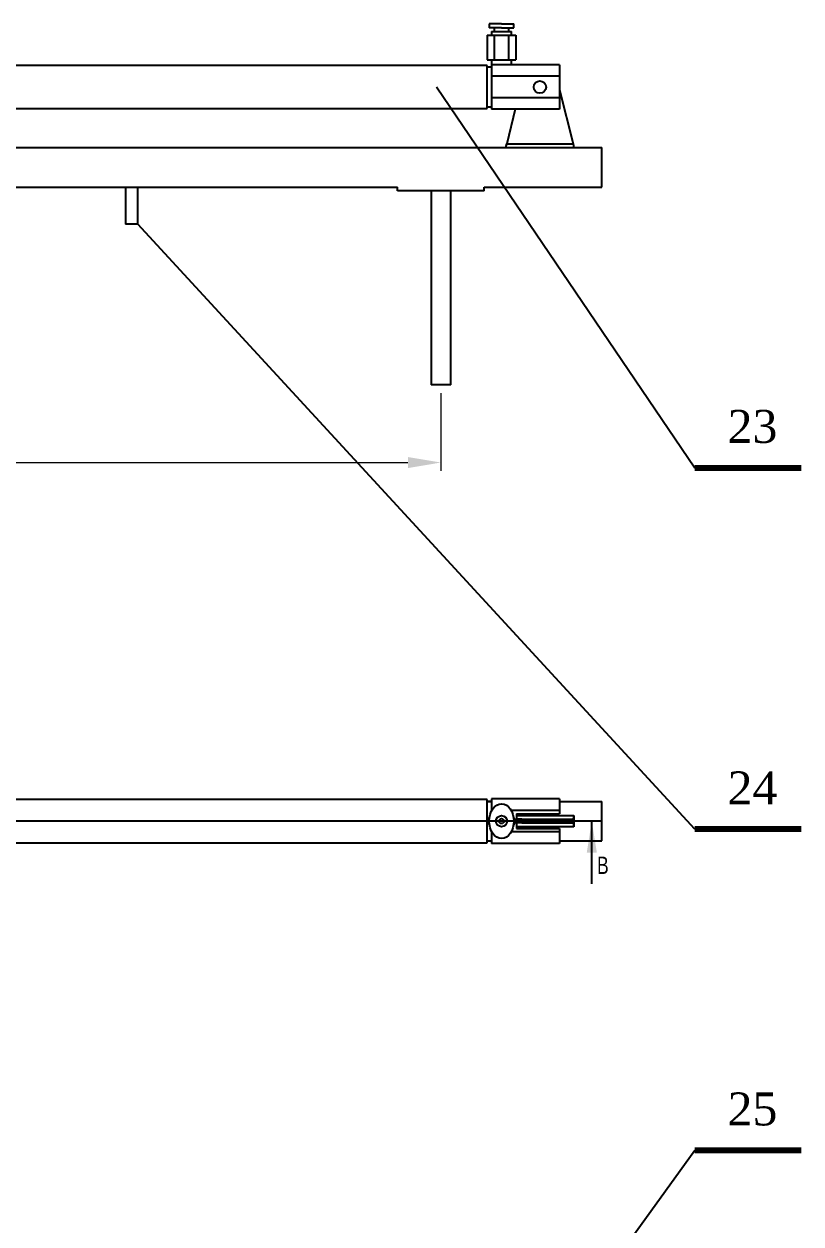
# Model space of a CAD drawing. Header units: millimetres. Extents: x -219 to 2642, y 0 to 2247.
# Drawn here: x 182.2 to 370.7, y 1669.9 to 1961 of the extents above; entities that cross this region are included whole.
import ezdxf

# ---------------------------------------------------------------- set-up
doc = ezdxf.new("R2010")
doc.units = ezdxf.units.MM
doc.header["$PDSIZE"] = -1
doc.layers.add('dddd', color=1, linetype='Continuous')
doc.layers.add('NETCOBAN', color=1, linetype='Continuous', lineweight=20)
doc.styles.add('dinh1', font='VNARIAL.TTF', dxfattribs={"oblique": 15})
doc.styles.add('SLDTEXTSTYLE0', font='TXT', dxfattribs={"width": 0.75})
doc.styles.get("Standard").update_dxf_attribs({"font": 'times_0.ttf'})
doc.dimstyles.new('kt_tq', dxfattribs={"dimtxt": 3.5, "dimasz": 8, "dimexe": 2, "dimexo": 2, "dimgap": 2, "dimtad": 1, "dimdec": 0, "dimlfac": 2.5, "dimzin": 0, "dimtxsty": 'dinh1', "dimcen": 0.09, "dimclrd": 21, "dimclre": 21, "dimclrt": 256, "dimadec": 0, "dimazin": 0, "dimtm": 1e-09, "dimtfac": 1, "dimtdec": 0, "dimtofl": 0, "dimtmove": 0, "dimatfit": 3, "dimfxl": 0.18, "dimtolj": 1, "dimtzin": 0, "dimlwd": 13, "dimlwe": 13, "dimarcsym": 0})

# ---------------------------------------------------------------- blocks, each defined once
blk = doc.blocks.new('*D6')
at = {"layer": 'Defpoints', "color": 21, "lineweight": 13, "ltscale": 0.5, "transparency": 16777216}
for p, q in [((283.37, 1871.45), (283.37, 1852.63)), ((-46.87, 1769.61), (-46.87, 1856.63)), ((-38.87, 1854.63), (275.37, 1854.63))]:
    blk.add_line(p, q, dxfattribs=at)
at = {"layer": 'Defpoints', "color": 0, "ltscale": 0.5, "transparency": 16777216}
for p in [(283.37, 1873.45), (283.37, 1854.63), (-46.87, 1767.61)]:
    blk.add_point(p, dxfattribs=at)
at = {"layer": 'Defpoints', "color": 21, "ltscale": 0.5, "transparency": 16777216}
for points in [[(-38.87, 1855.96), (-38.87, 1853.29), (-46.87, 1854.63)], [(275.37, 1855.96), (275.37, 1853.29), (283.37, 1854.63)]]:
    blk.add_solid(points, dxfattribs=at)
at = {"layer": 'Defpoints', "lineweight": 25, "ltscale": 0.5, "transparency": 16777216, "insert": (118.25, 1858.41), "char_height": 3.5, "attachment_point": 5, "style": 'dinh1'}
blk.add_mtext('\\A1;525', dxfattribs=at)

msp = doc.modelspace()

# ---------------------------------------------------------------- linework, layer by layer
for p, q in [((295.07, 1961.05), (295.07, 1960.15)), ((298.07, 1961.05), (295.07, 1961.05)), ((298.07, 1960.15), (295.07, 1960.15)), ((296.27, 1960.15), (296.27, 1959.25)), ((298.07, 1961.05), (301.07, 1961.05)), ((298.07, 1960.15), (301.07, 1960.15)), ((299.87, 1959.25), (299.87, 1960.15)), ((301.07, 1960.15), (301.07, 1961.05)), ((294.61, 1958.35), (294.61, 1952.35)), ((294.61, 1958.35), (296.31, 1958.35)), ((295.67, 1959.25), (295.67, 1958.35)), ((295.67, 1959.25), (300.47, 1959.25)), ((296.31, 1958.35), (296.31, 1952.35)), ((296.31, 1958.35), (299.77, 1958.35)), ((299.77, 1958.35), (299.77, 1952.35)), ((299.77, 1958.35), (301.53, 1958.35)), ((300.47, 1958.35), (300.47, 1959.25)), ((301.53, 1958.35), (301.53, 1952.35)), ((294.61, 1952.35), (296.31, 1952.35)), ((295.67, 1952.35), (295.67, 1951.15)), ((312.17, 1951.15), (295.67, 1951.15)), ((296.31, 1952.35), (299.77, 1952.35)), ((299.77, 1952.35), (301.53, 1952.35)), ((300.47, 1951.15), (300.47, 1952.35)), ((294.62, 1951), (100.82, 1951)), ((295.67, 1950.55), (294.62, 1950.55)), ((312.17, 1948.36), (295.67, 1948.36)), ((295.67, 1948.36), (295.67, 1943.13)), ((312.17, 1948.36), (312.17, 1943.13)), ((312.17, 1943.13), (295.67, 1943.13)), ((312.17, 1945.08), (315.41, 1931.95)), ((112.16, 1940.5), (294.62, 1940.5)), ((294.62, 1940.95), (295.67, 1940.95)), ((312.17, 1940.35), (295.67, 1940.35)), ((301.4, 1940.35), (299.33, 1931.95)), ((112.52, 1931.05), (322.37, 1931.05)), ((299.11, 1931.05), (299.33, 1931.95)), ((299.33, 1931.95), (315.41, 1931.95)), ((315.41, 1931.95), (315.63, 1931.05)), ((322.37, 1921.45), (322.37, 1931.05)), ((59.32, 1921.45), (272.87, 1921.45)), ((206.87, 1921.45), (206.87, 1912.45)), ((209.87, 1912.45), (209.87, 1921.45)), ((272.87, 1920.55), (272.87, 1921.45)), ((293.87, 1920.55), (272.87, 1920.55)), ((280.97, 1920.55), (280.97, 1873.45)), ((285.77, 1873.45), (285.77, 1920.55)), ((293.87, 1921.45), (322.37, 1921.45)), ((293.87, 1920.55), (293.87, 1921.45)), ((209.87, 1912.45), (206.87, 1912.45)), ((285.77, 1873.45), (280.97, 1873.45)), ((294.62, 1772.86), (100.82, 1772.86)), ((295.67, 1772.41), (294.62, 1772.41)), ((294.62, 1772.41), (295.67, 1772.41)), ((312.17, 1773.01), (295.67, 1773.01)), ((312.17, 1772.41), (322.37, 1772.41)), ((322.37, 1762.81), (322.37, 1772.41)), ((322.37, 1767.61), (-86.08, 1767.61)), ((295.15, 1768.56), (294.61, 1767.64)), ((294.61, 1767.64), (295.14, 1766.69)), ((295.72, 1770.22), (295.67, 1770.22)), ((295.67, 1770.22), (295.67, 1770.13)), ((312.17, 1770.22), (300.42, 1770.22)), ((300.99, 1766.66), (301.53, 1767.57)), ((301.53, 1767.57), (301, 1768.52)), ((301.67, 1769.41), (312.17, 1769.41)), ((301.67, 1769.41), (301.67, 1765.81)), ((301.67, 1768.96), (315.63, 1768.96)), ((303, 1768.06), (301.67, 1768.06)), ((303, 1768.06), (303, 1767.16)), ((311.74, 1768.06), (311.74, 1767.16)), ((311.74, 1768.06), (315.41, 1768.06)), ((312.17, 1770.22), (312.17, 1769.41)), ((315.63, 1768.96), (315.41, 1768.06)), ((315.63, 1768.96), (315.63, 1766.26)), ((319.97, 1752.37), (319.97, 1767.61)), ((295.67, 1765.09), (295.67, 1764.99)), ((295.72, 1764.99), (295.67, 1764.99)), ((312.17, 1764.99), (300.42, 1764.99)), ((303, 1767.16), (301.67, 1767.16)), ((315.63, 1766.26), (301.67, 1766.26)), ((301.67, 1765.81), (312.17, 1765.81)), ((311.74, 1767.16), (315.41, 1767.16)), ((312.17, 1765.81), (312.17, 1764.99)), ((315.41, 1767.16), (315.63, 1766.26)), ((100.82, 1762.36), (294.62, 1762.36)), ((294.62, 1762.81), (295.67, 1762.81)), ((294.62, 1762.81), (295.67, 1762.81)), ((312.17, 1762.21), (295.67, 1762.21)), ((312.17, 1762.81), (322.37, 1762.81))]:
    msp.add_line(p, q)
at = {"flags": 128}
for points in [[(295.67, 1951.15), (295.67, 1950.91), (295.67, 1950.63), (295.67, 1950.33), (295.67, 1949.99), (295.67, 1949.62), (295.67, 1949.22), (295.67, 1948.8), (295.67, 1948.36)], [(312.17, 1951.15), (312.17, 1950.91), (312.17, 1950.63), (312.17, 1950.33), (312.17, 1949.99), (312.17, 1949.62), (312.17, 1949.22), (312.17, 1948.8), (312.17, 1948.36)], [(294.62, 1945.75), (294.62, 1946.8), (294.62, 1947.82), (294.62, 1948.74), (294.62, 1949.55), (294.62, 1950.2), (294.62, 1950.67), (294.62, 1950.93), (294.62, 1951)], [(294.62, 1940.5), (294.62, 1940.56), (294.62, 1940.82), (294.62, 1941.29), (294.62, 1941.94), (294.62, 1942.75), (294.62, 1943.67), (294.62, 1944.69), (294.62, 1945.75)], [(295.67, 1943.13), (295.67, 1942.69), (295.67, 1942.27), (295.67, 1941.87), (295.67, 1941.5), (295.67, 1941.16), (295.67, 1940.86), (295.67, 1940.58), (295.67, 1940.35)], [(312.17, 1943.13), (312.17, 1942.69), (312.17, 1942.27), (312.17, 1941.87), (312.17, 1941.5), (312.17, 1941.16), (312.17, 1940.86), (312.17, 1940.58), (312.17, 1940.35)], [(294.62, 1762.36), (294.62, 1762.47), (294.62, 1762.78), (294.62, 1763.3), (294.62, 1763.99), (294.62, 1764.83), (294.62, 1765.78), (294.62, 1766.81), (294.62, 1767.87), (294.62, 1768.92), (294.62, 1769.92), (294.62, 1770.82), (294.62, 1771.59), (294.62, 1772.2), (294.62, 1772.62), (294.62, 1772.83), (294.62, 1772.86)], [(295.67, 1773.01), (295.67, 1772.77), (295.67, 1772.5), (295.67, 1772.19), (295.67, 1771.85), (295.67, 1771.48), (295.67, 1771.09), (295.67, 1770.66), (295.67, 1770.22)], [(312.17, 1773.01), (312.17, 1772.77), (312.17, 1772.5), (312.17, 1772.19), (312.17, 1771.85), (312.17, 1771.48), (312.17, 1771.09), (312.17, 1770.66), (312.17, 1770.22)], [(303, 1768.06), (303.34, 1768.06), (303.88, 1768.06), (304.59, 1768.06), (305.44, 1768.06), (306.38, 1768.06), (307.37, 1768.06), (308.36, 1768.06), (309.3, 1768.06), (310.14, 1768.06), (310.85, 1768.06), (311.39, 1768.06), (311.74, 1768.06)], [(295.67, 1764.99), (295.67, 1764.55), (295.67, 1764.13), (295.67, 1763.73), (295.67, 1763.37), (295.67, 1763.03), (295.67, 1762.72), (295.67, 1762.44), (295.67, 1762.21)], [(303, 1767.16), (303.34, 1767.16), (303.88, 1767.16), (304.59, 1767.16), (305.44, 1767.16), (306.38, 1767.16), (307.37, 1767.16), (308.36, 1767.16), (309.3, 1767.16), (310.14, 1767.16), (310.85, 1767.16), (311.39, 1767.16), (311.74, 1767.16)], [(312.17, 1764.99), (312.17, 1764.55), (312.17, 1764.13), (312.17, 1763.73), (312.17, 1763.37), (312.17, 1763.03), (312.17, 1762.72), (312.17, 1762.44), (312.17, 1762.21)]]:
    msp.add_lwpolyline(points, dxfattribs=at)
for centre, radius in [((307.37, 1945.75), 1.5), ((298.07, 1767.61), 1.35), ((298.07, 1767.61), 0.6)]:
    msp.add_circle(centre, radius)
msp.add_ellipse((298.07, 1767.61), major_axis=(0, -4.2), ratio=0.714295)
msp.add_solid([(319.97, 1767.61), (318.75, 1759.99), (321.19, 1759.99)])
at = {"layer": 'dddd', "lineweight": 80}
for p, q in [((370.72, 1853.29), (344.97, 1853.29)), ((370.72, 1765.63), (344.97, 1765.63)), ((370.72, 1687.67), (344.97, 1687.67))]:
    msp.add_line(p, q, dxfattribs=at)
at = {"layer": 'Defpoints', "lineweight": 25, "ltscale": 0.5}
for p, q in [((344.97, 1853.29), (282.28, 1945.72)), ((344.97, 1765.63), (209.87, 1912.45)), ((344.97, 1687.67), (299.42, 1624.74))]:
    msp.add_line(p, q, dxfattribs=at)

# ---------------------------------------------------------------- texts
at = {"insert": (321.25, 1759), "char_height": 4.2, "attachment_point": 1, "style": 'SLDTEXTSTYLE0'}
msp.add_mtext('B', dxfattribs=at)
at = {"layer": 'NETCOBAN', "char_height": 8, "width": 7.979, "attachment_point": 5}
for s, insert in [('{\\fTimes New Roman|b0|i0|c0|p18;23}', (358.95, 1863.34)), ('{\\fTimes New Roman|b0|i0|c0|p18;24}', (358.95, 1775.68)), ('{\\fTimes New Roman|b0|i0|c0|p18;25}', (358.95, 1697.72))]:
    msp.add_mtext(s, dxfattribs=dict(at, insert=insert))

# ---------------------------------------------------------------- dimensions: what is measured, and where the dimension line sits
at = {"layer": 'Defpoints', "lineweight": 25, "ltscale": 0.5}
dim = msp.add_linear_dim(base=(283.37, 1854.63), p1=(-46.87, 1767.61), p2=(283.37, 1873.45), text='525', dimstyle='kt_tq', dxfattribs=at)
dim.commit()
dim.dimension.update_dxf_attribs({"geometry": '*D6', "text_midpoint": (118.25, 1858.41)})

doc.saveas('drawing.dxf')
